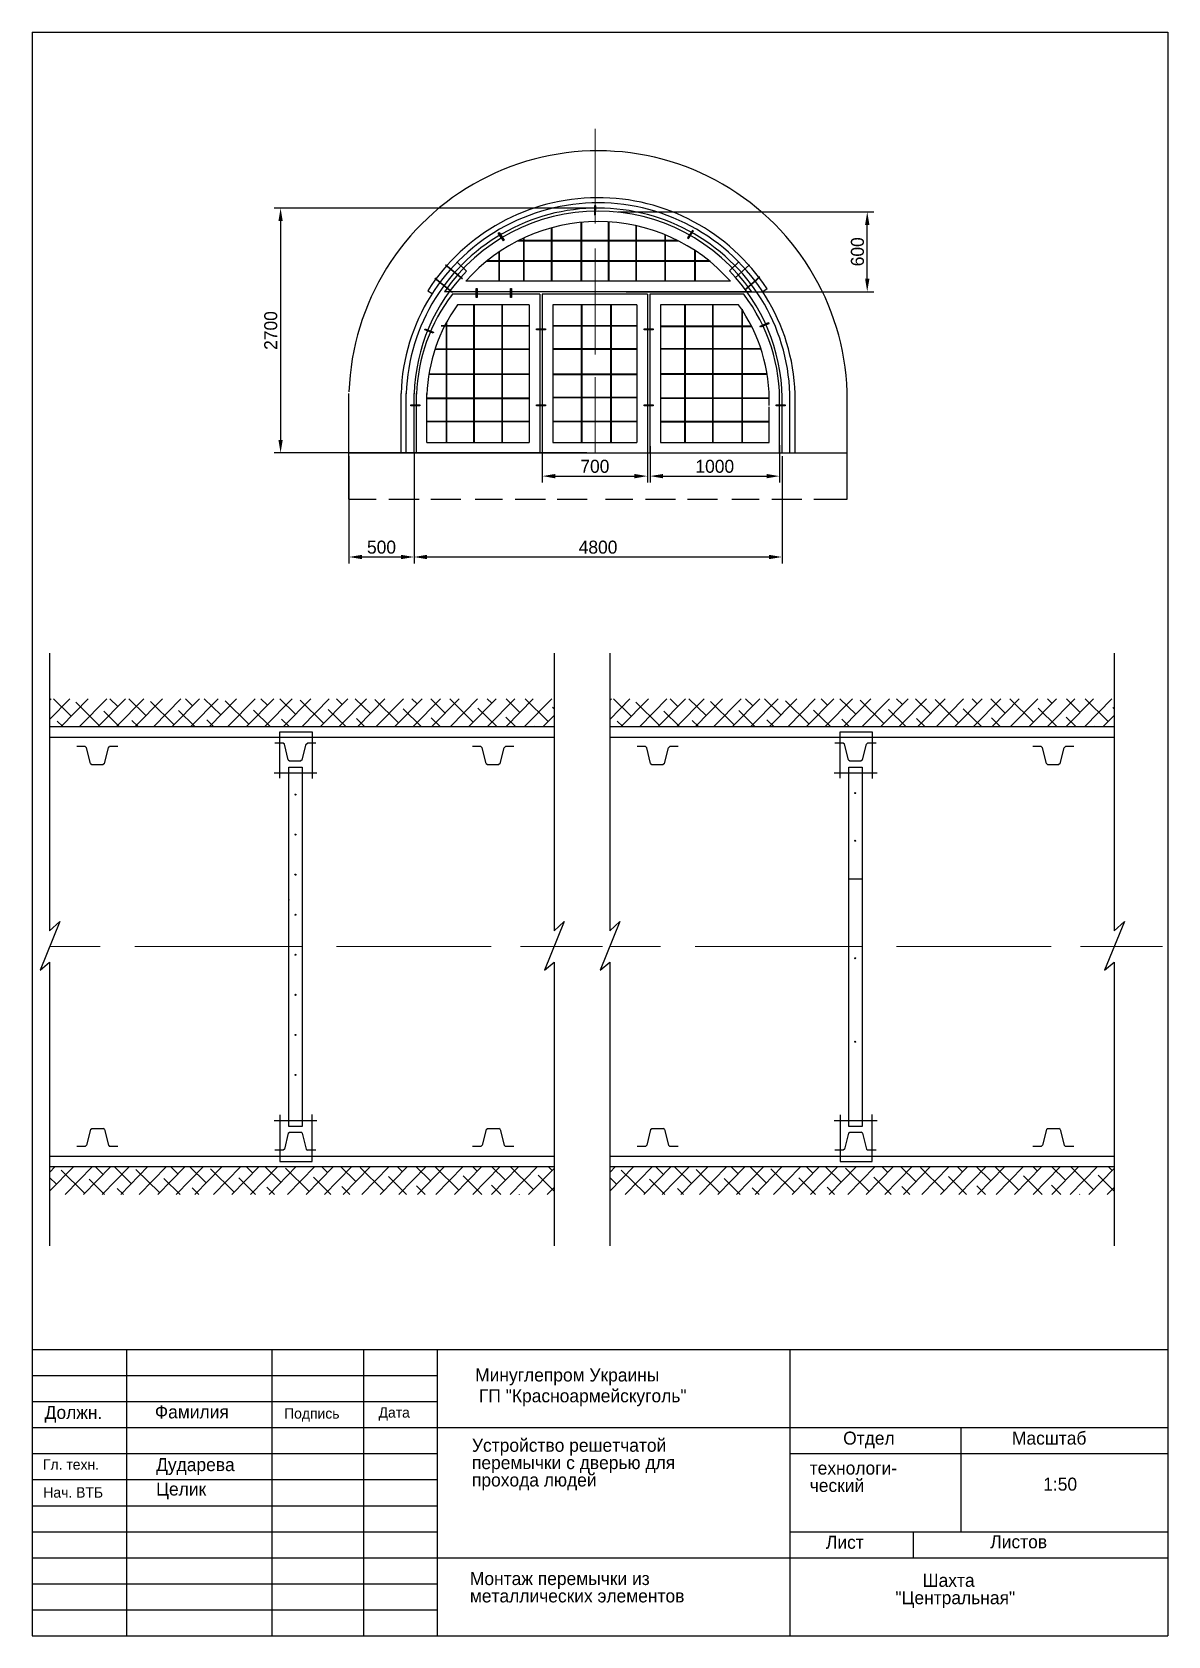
# Model space of a CAD drawing. Header units: millimetres. Extents: x 40 to 258, y -59 to 249.
import ezdxf

# ---------------------------------------------------------------- set-up
doc = ezdxf.new("R2010")
doc.units = ezdxf.units.MM
doc.dimstyles.new('ISO-25', dxfattribs={"dimtxt": 2.5, "dimasz": 2.5, "dimexe": 1.25, "dimexo": 0.625, "dimtad": 1, "dimtxsty": 'Standard', "dimcen": 2.5, "dimadec": 0, "dimazin": 0, "dimtfac": 1, "dimtmove": 0, "dimatfit": 3, "dimfxl": 0, "dimarcsym": 0})
pattern_1 = [(45.5, (-3.801, 0), (-1.811656, 1.78031), []), (135.5, (-3.801, 0), (-5.403622, 1.748963), [6.35, -3.81])]
pattern_2 = [(45.5, (103.7864, 0), (-1.811656, 1.78031), []), (135.5, (103.7864, 0), (-5.403622, 1.748963), [6.35, -3.81])]

# ---------------------------------------------------------------- blocks, each defined once
blk = doc.blocks.new('*D1')
at = {"color": 0, "lineweight": -2}
for p, q in [((137.76, 169.01), (137.76, 162.05)), ((157.95, 169.1), (157.95, 162.05)), ((140.26, 163.3), (155.45, 163.3))]:
    blk.add_line(p, q, dxfattribs=at)
at = {"color": 0}
for points in [[(140.26, 163.71), (140.26, 162.88), (137.76, 163.3)], [(155.45, 163.71), (155.45, 162.88), (157.95, 163.3)]]:
    blk.add_solid(points, dxfattribs=at)
at = {"layer": 'Defpoints', "color": 0}
for p in [(137.76, 169.64), (157.95, 169.73), (157.95, 163.3)]:
    blk.add_point(p, dxfattribs=at)
at = {"color": 0, "insert": (147.86, 165.17), "char_height": 2.5, "attachment_point": 5}
blk.add_mtext('700', dxfattribs=at)
blk = doc.blocks.new('*D2')
at = {"color": 0, "lineweight": -2}
for p, q in [((113.13, 167.84), (113.13, 146.52)), ((183.81, 167.13), (183.81, 146.52)), ((181.31, 147.77), (115.63, 147.77))]:
    blk.add_line(p, q, dxfattribs=at)
at = {"color": 0}
for points in [[(115.63, 148.19), (115.63, 147.36), (113.13, 147.77)], [(181.31, 148.19), (181.31, 147.36), (183.81, 147.77)]]:
    blk.add_solid(points, dxfattribs=at)
at = {"layer": 'Defpoints', "color": 0}
for p in [(113.13, 168.46), (183.81, 167.75), (113.13, 147.77)]:
    blk.add_point(p, dxfattribs=at)
at = {"color": 0, "insert": (148.47, 149.65), "char_height": 2.5, "attachment_point": 5}
blk.add_mtext('4800', dxfattribs=at)
blk = doc.blocks.new('*D3')
at = {"color": 0, "lineweight": -2}
for p, q in [((100.63, 167.13), (100.63, 146.52)), ((113.13, 167.13), (113.13, 146.52)), ((110.63, 147.77), (103.13, 147.77))]:
    blk.add_line(p, q, dxfattribs=at)
at = {"color": 0}
for points in [[(103.13, 148.19), (103.13, 147.36), (100.63, 147.77)], [(110.63, 148.19), (110.63, 147.36), (113.13, 147.77)]]:
    blk.add_solid(points, dxfattribs=at)
at = {"layer": 'Defpoints', "color": 0}
for p in [(100.63, 167.75), (113.13, 167.75), (100.63, 147.77)]:
    blk.add_point(p, dxfattribs=at)
at = {"color": 0, "insert": (106.88, 149.65), "char_height": 2.5, "attachment_point": 5}
blk.add_mtext('500', dxfattribs=at)
blk = doc.blocks.new('*D4')
at = {"color": 0, "lineweight": -2}
for p, q in [((147.29, 214.75), (86.25, 214.75)), ((87.5, 212.25), (87.5, 170.25)), ((146.34, 167.75), (86.25, 167.75))]:
    blk.add_line(p, q, dxfattribs=at)
at = {"color": 0}
for points in [[(87.08, 212.25), (87.91, 212.25), (87.5, 214.75)], [(87.08, 170.25), (87.91, 170.25), (87.5, 167.75)]]:
    blk.add_solid(points, dxfattribs=at)
at = {"layer": 'Defpoints', "color": 0}
for p in [(147.91, 214.75), (87.5, 167.75), (146.96, 167.75)]:
    blk.add_point(p, dxfattribs=at)
at = {"color": 0, "insert": (85.62, 191.25), "char_height": 2.5, "attachment_point": 5, "rotation": 90}
blk.add_mtext('2700', dxfattribs=at)
blk = doc.blocks.new('*D5')
at = {"color": 0, "lineweight": -2}
for p, q in [((158.45, 169.04), (158.45, 162.05)), ((183.33, 169.24), (183.33, 162.05)), ((160.95, 163.3), (180.83, 163.3))]:
    blk.add_line(p, q, dxfattribs=at)
at = {"color": 0}
for points in [[(160.95, 163.71), (160.95, 162.88), (158.45, 163.3)], [(180.83, 163.71), (180.83, 162.88), (183.33, 163.3)]]:
    blk.add_solid(points, dxfattribs=at)
at = {"layer": 'Defpoints', "color": 0}
for p in [(158.45, 169.67), (183.33, 169.87), (183.33, 163.3)]:
    blk.add_point(p, dxfattribs=at)
at = {"color": 0, "insert": (170.89, 165.17), "char_height": 2.5, "attachment_point": 5}
blk.add_mtext('1000', dxfattribs=at)
blk = doc.blocks.new('*D6')
at = {"color": 0, "lineweight": -2}
for p, q in [((152.31, 214.04), (201.42, 214.04)), ((200.17, 201.2), (200.17, 211.54)), ((153.87, 198.7), (201.42, 198.7))]:
    blk.add_line(p, q, dxfattribs=at)
at = {"color": 0}
for points in [[(199.76, 211.54), (200.59, 211.54), (200.17, 214.04)], [(199.76, 201.2), (200.59, 201.2), (200.17, 198.7)]]:
    blk.add_solid(points, dxfattribs=at)
at = {"layer": 'Defpoints', "color": 0}
for p in [(151.68, 214.04), (200.17, 214.04), (153.24, 198.7)]:
    blk.add_point(p, dxfattribs=at)
at = {"color": 0, "insert": (198.3, 206.37), "char_height": 2.5, "attachment_point": 5, "rotation": 90}
blk.add_mtext('600', dxfattribs=at)

msp = doc.modelspace()

# ---------------------------------------------------------------- hatches: boundary and pattern name
for points in [[(147.792, 213.484), (148.001, 213.481), (148.023, 215.212), (147.814, 215.214)], [(129.49, 210.05), (129.317, 209.933), (130.286, 208.499), (130.46, 208.617)], [(165.663, 209.043), (165.836, 208.925), (166.806, 210.359), (166.632, 210.476)], [(125.265, 199.294), (125.043, 199.294), (125.043, 197.56), (125.265, 197.56)], [(131.866, 199.294), (131.643, 199.294), (131.643, 197.56), (131.866, 197.56)], [(116.813, 190.747), (116.893, 190.955), (115.277, 191.582), (115.196, 191.374)], [(138.387, 191.354), (138.387, 191.576), (136.653, 191.576), (136.653, 191.354)], [(159.055, 191.354), (159.055, 191.576), (157.321, 191.576), (157.321, 191.354)], [(181.268, 192.556), (181.185, 192.762), (179.578, 192.11), (179.661, 191.904)], [(114.263, 176.766), (114.263, 176.989), (112.529, 176.989), (112.529, 176.766)], [(138.387, 176.766), (138.387, 176.989), (136.653, 176.989), (136.653, 176.766)], [(159.055, 176.766), (159.055, 176.989), (157.321, 176.989), (157.321, 176.766)], [(184.418, 176.766), (184.418, 176.989), (182.684, 176.989), (182.684, 176.766)]]:
    msp.add_hatch(color=256).paths.add_polyline_path(points)
h = msp.add_hatch()
h.set_pattern_fill('ANSI38', color=256, scale=0.8, angle=0.5, style=0)
h.set_pattern_definition(pattern_1)
h.paths.add_polyline_path([(43.128, 120.548), (43.128, 115.22), (96.503, 115.22), (96.503, 120.548)])
h.paths.add_polyline_path([(96.503, 120.548), (96.503, 115.22), (140.014, 115.22), (140.014, 120.548)])
h = msp.add_hatch()
h.set_pattern_fill('ANSI38', color=256, scale=0.8, angle=0.5, style=0)
h.set_pattern_definition(pattern_2)
h.paths.add_polyline_path([(150.715, 120.548), (150.715, 115.22), (204.09, 115.22), (204.09, 120.548)])
h.paths.add_polyline_path([(204.09, 120.548), (204.09, 115.22), (247.601, 115.22), (247.601, 120.548)])
h = msp.add_hatch()
h.set_pattern_fill('ANSI38', color=256, scale=0.8, angle=0.5, style=0)
h.set_pattern_definition(pattern_1)
h.paths.add_polyline_path([(43.128, 25.419), (43.128, 30.747), (96.503, 30.747), (96.503, 25.419)])
h.paths.add_polyline_path([(96.503, 25.419), (96.503, 30.747), (140.014, 30.747), (140.014, 25.419)])
h = msp.add_hatch()
h.set_pattern_fill('ANSI38', color=256, scale=0.8, angle=0.5, style=0)
h.set_pattern_definition(pattern_2)
h.paths.add_polyline_path([(150.715, 25.419), (150.715, 30.747), (204.09, 30.747), (204.09, 25.419)])
h.paths.add_polyline_path([(204.09, 25.419), (204.09, 30.747), (247.601, 30.747), (247.601, 25.419)])

# ---------------------------------------------------------------- linework, layer by layer
for p, q in [((39.765, 248.545), (257.925, 248.545)), ((39.765, 248.545), (39.765, -59.354)), ((257.925, 248.545), (257.925, -59.354)), ((139.56, 200.701), (139.56, 210.987)), ((139.66, 200.701), (139.66, 211.014)), ((145.238, 200.701), (145.238, 212.025)), ((145.338, 200.701), (145.338, 212.025)), ((150.49, 200.701), (150.49, 212.12)), ((150.59, 200.701), (150.59, 212.114)), ((155.761, 200.701), (155.761, 211.386)), ((155.861, 200.701), (155.861, 211.364)), ((161.332, 200.701), (161.332, 209.642)), ((161.432, 200.701), (161.432, 209.601)), ((129.464, 200.701), (129.464, 206.343)), ((129.564, 200.701), (129.564, 206.411)), ((163.88, 208.422), (132.966, 208.422)), ((163.661, 208.522), (133.162, 208.522)), ((134.2, 200.701), (134.2, 209.026)), ((134.3, 200.701), (134.3, 209.073)), ((167.065, 200.701), (167.065, 206.618)), ((167.165, 200.701), (167.165, 206.552)), ((121.432, 204.396), (123.217, 202.646)), ((169.906, 204.532), (127.035, 204.532)), ((169.783, 204.632), (127.158, 204.632)), ((173.707, 202.68), (175.482, 204.424)), ((173.881, 200.701), (123.061, 200.701)), ((174.851, 201.442), (173.707, 202.68)), ((115.755, 198.867), (116.597, 198.328)), ((177.977, 198.701), (118.964, 198.701)), ((137.263, 198.201), (120.485, 198.201)), ((137.263, 198.201), (137.263, 167.754)), ((137.763, 198.201), (137.763, 167.754)), ((157.947, 198.201), (137.763, 198.201)), ((140.031, 198.201), (137.763, 198.201)), ((157.947, 198.201), (157.947, 167.754)), ((158.447, 198.201), (158.447, 167.754)), ((176.456, 198.201), (158.447, 198.201)), ((180.946, 199.238), (180.11, 198.689)), ((135.263, 196.201), (121.49, 196.201)), ((124.566, 196.201), (124.566, 169.754)), ((124.666, 196.201), (124.666, 169.754)), ((129.984, 196.201), (129.984, 169.754)), ((130.084, 196.201), (130.084, 169.754)), ((135.263, 196.201), (135.263, 169.754)), ((155.947, 196.201), (139.763, 196.201)), ((139.763, 196.201), (139.763, 169.754)), ((145.238, 196.201), (145.238, 169.754)), ((145.338, 196.201), (145.338, 169.754)), ((150.862, 196.201), (150.862, 169.754)), ((150.962, 196.201), (150.962, 169.754)), ((155.947, 196.201), (155.947, 169.754)), ((160.447, 196.201), (160.447, 169.754)), ((175.451, 196.201), (160.447, 196.201)), ((165.105, 196.201), (165.105, 169.754)), ((165.205, 196.201), (165.205, 169.754)), ((170.421, 196.201), (170.421, 169.754)), ((170.521, 196.201), (170.521, 169.754)), ((176.058, 195.326), (176.058, 169.754)), ((176.158, 195.326), (176.158, 169.754)), ((134.577, 192.162), (118.34, 192.162)), ((134.577, 192.062), (118.34, 192.062)), ((135.263, 192.162), (119.026, 192.162)), ((135.263, 192.062), (119.026, 192.062)), ((119.283, 192.841), (119.283, 169.754)), ((119.383, 192.841), (119.383, 169.754)), ((155.947, 192.162), (139.763, 192.162)), ((155.947, 192.062), (139.763, 192.062)), ((177.955, 192.084), (160.447, 192.084)), ((178.006, 191.984), (160.447, 191.984)), ((135.263, 187.701), (117.165, 187.701)), ((135.263, 187.601), (117.165, 187.601)), ((155.947, 187.725), (139.763, 187.725)), ((155.947, 187.625), (139.763, 187.625)), ((179.756, 187.763), (160.447, 187.763)), ((179.789, 187.663), (160.447, 187.663)), ((135.263, 182.898), (115.993, 182.898)), ((135.263, 182.798), (115.993, 182.798)), ((155.947, 182.848), (139.763, 182.848)), ((155.947, 182.748), (139.763, 182.748)), ((180.945, 182.92), (160.447, 182.92)), ((180.961, 182.82), (160.447, 182.82)), ((100.629, 158.888), (100.629, 179.155)), ((110.629, 167.754), (110.629, 179.155)), ((111.629, 167.754), (111.629, 179.155)), ((113.129, 167.754), (113.129, 179.155)), ((113.612, 167.754), (113.612, 179.155)), ((115.612, 169.754), (115.612, 179.155)), ((183.329, 167.754), (183.329, 179.077)), ((135.263, 178.267), (115.612, 178.267)), ((135.263, 178.167), (115.612, 178.167)), ((155.947, 178.411), (139.763, 178.411)), ((155.947, 178.311), (139.763, 178.311)), ((181.348, 178.289), (160.447, 178.289)), ((181.349, 178.189), (160.447, 178.189)), ((181.329, 169.754), (181.329, 176.628)), ((183.813, 167.754), (183.816, 176.766)), ((185.313, 167.754), (185.313, 176.628)), ((186.313, 167.754), (186.313, 176.628)), ((196.313, 158.888), (196.313, 176.628)), ((135.263, 173.807), (115.612, 173.807)), ((135.263, 173.707), (115.612, 173.707)), ((155.947, 173.814), (139.763, 173.814)), ((155.947, 173.714), (139.763, 173.714)), ((181.329, 173.772), (160.447, 173.772)), ((181.329, 173.672), (160.447, 173.672)), ((115.612, 169.754), (135.263, 169.754)), ((139.763, 169.754), (155.947, 169.754)), ((160.447, 169.754), (181.329, 169.754)), ((100.629, 167.754), (196.313, 167.754)), ((100.629, 158.888), (105.851, 158.888)), ((108.277, 158.888), (114.082, 158.888)), ((116.344, 158.888), (122.12, 158.888)), ((124.895, 158.888), (130.116, 158.888)), ((132.543, 158.888), (138.348, 158.888)), ((140.61, 158.888), (146.386, 158.888)), ((149.919, 158.888), (155.141, 158.888)), ((157.567, 158.888), (163.372, 158.888)), ((165.634, 158.888), (171.41, 158.888)), ((174.185, 158.888), (179.407, 158.888)), ((181.833, 158.888), (187.638, 158.888)), ((189.9, 158.888), (195.676, 158.888)), ((195.676, 158.888), (196.313, 158.888)), ((43.128, 129.332), (43.128, 76.019)), ((140.014, 129.332), (140.014, 76.019)), ((150.715, 129.332), (150.715, 76.019)), ((247.601, 129.332), (247.601, 76.019)), ((43.128, 115.22), (140.014, 115.22)), ((150.715, 115.22), (247.601, 115.22)), ((43.128, 113.207), (140.014, 113.207)), ((49.979, 111.362), (48.375, 111.362)), ((50.228, 111.168), (49.979, 111.362)), ((50.985, 108.143), (50.228, 111.168)), ((53.659, 108.143), (54.417, 111.168)), ((54.417, 111.168), (54.665, 111.362)), ((56.269, 111.362), (54.665, 111.362)), ((87.979, 112.049), (86.375, 112.049)), ((88.228, 111.855), (87.979, 112.049)), ((88.985, 108.831), (88.228, 111.855)), ((91.659, 108.831), (92.417, 111.855)), ((92.417, 111.855), (92.665, 112.049)), ((94.269, 112.049), (92.665, 112.049)), ((125.979, 111.362), (124.375, 111.362)), ((126.228, 111.168), (125.979, 111.362)), ((126.985, 108.143), (126.228, 111.168)), ((129.659, 108.143), (130.417, 111.168)), ((130.417, 111.168), (130.665, 111.362)), ((132.269, 111.362), (130.665, 111.362)), ((150.715, 113.207), (247.601, 113.207)), ((157.567, 111.362), (155.962, 111.362)), ((157.815, 111.168), (157.567, 111.362)), ((158.572, 108.143), (157.815, 111.168)), ((161.247, 108.143), (162.004, 111.168)), ((162.004, 111.168), (162.253, 111.362)), ((163.857, 111.362), (162.253, 111.362)), ((195.567, 112.049), (193.962, 112.049)), ((195.815, 111.855), (195.567, 112.049)), ((196.572, 108.831), (195.815, 111.855)), ((199.247, 108.831), (200.004, 111.855)), ((200.004, 111.855), (200.253, 112.049)), ((201.857, 112.049), (200.253, 112.049)), ((233.567, 111.362), (231.962, 111.362)), ((233.815, 111.168), (233.567, 111.362)), ((234.572, 108.143), (233.815, 111.168)), ((237.247, 108.143), (238.004, 111.168)), ((238.004, 111.168), (238.253, 111.362)), ((239.857, 111.362), (238.253, 111.362)), ((50.985, 108.143), (51.234, 107.949)), ((51.234, 107.949), (53.411, 107.949)), ((53.659, 108.143), (53.411, 107.949)), ((88.985, 108.831), (89.234, 108.637)), ((89.234, 108.637), (91.411, 108.637)), ((91.659, 108.831), (91.411, 108.637)), ((126.985, 108.143), (127.234, 107.949)), ((127.234, 107.949), (129.411, 107.949)), ((129.659, 108.143), (129.411, 107.949)), ((158.572, 108.143), (158.821, 107.949)), ((158.821, 107.949), (160.998, 107.949)), ((161.247, 108.143), (160.998, 107.949)), ((196.572, 108.831), (196.821, 108.637)), ((196.821, 108.637), (198.998, 108.637)), ((199.247, 108.831), (198.998, 108.637)), ((234.572, 108.143), (234.821, 107.949)), ((234.821, 107.949), (236.998, 107.949)), ((237.247, 108.143), (236.998, 107.949)), ((86.243, 106.342), (94.459, 106.342)), ((193.83, 106.342), (202.047, 106.342)), ((196.649, 85.963), (199.224, 85.963)), ((45.09, 77.786), (41.299, 68.448)), ((43.128, 76.019), (45.09, 77.786)), ((141.976, 77.786), (138.185, 68.448)), ((140.014, 76.019), (141.976, 77.786)), ((152.678, 77.786), (148.886, 68.448)), ((150.715, 76.019), (152.678, 77.786)), ((249.564, 77.786), (245.772, 68.448)), ((247.601, 76.019), (249.564, 77.786)), ((41.299, 68.448), (43.128, 69.963)), ((43.128, 69.963), (43.128, 15.523)), ((138.185, 68.448), (140.014, 69.963)), ((140.014, 69.963), (140.014, 15.523)), ((148.886, 68.448), (150.715, 69.963)), ((150.715, 69.963), (150.715, 15.523)), ((245.772, 68.448), (247.601, 69.963)), ((247.601, 69.963), (247.601, 15.523)), ((50.985, 37.852), (50.228, 34.828)), ((50.985, 37.852), (51.234, 38.046)), ((51.234, 38.046), (53.411, 38.046)), ((53.659, 37.852), (53.411, 38.046)), ((53.659, 37.852), (54.417, 34.828)), ((86.243, 39.626), (94.459, 39.626)), ((88.985, 37.137), (88.228, 34.113)), ((88.985, 37.137), (89.234, 37.331)), ((89.234, 37.331), (91.411, 37.331)), ((91.659, 37.137), (91.411, 37.331)), ((91.659, 37.137), (92.417, 34.113)), ((126.985, 37.852), (126.228, 34.828)), ((126.985, 37.852), (127.234, 38.046)), ((127.234, 38.046), (129.411, 38.046)), ((129.659, 37.852), (129.411, 38.046)), ((129.659, 37.852), (130.417, 34.828)), ((158.572, 37.852), (157.815, 34.828)), ((158.572, 37.852), (158.821, 38.046)), ((158.821, 38.046), (160.998, 38.046)), ((161.247, 37.852), (160.998, 38.046)), ((161.247, 37.852), (162.004, 34.828)), ((193.83, 39.626), (202.047, 39.626)), ((196.572, 37.137), (195.815, 34.113)), ((196.572, 37.137), (196.821, 37.331)), ((196.821, 37.331), (198.998, 37.331)), ((199.247, 37.137), (198.998, 37.331)), ((199.247, 37.137), (200.004, 34.113)), ((234.572, 37.852), (233.815, 34.828)), ((234.572, 37.852), (234.821, 38.046)), ((234.821, 38.046), (236.998, 38.046)), ((237.247, 37.852), (236.998, 38.046)), ((237.247, 37.852), (238.004, 34.828)), ((49.979, 34.634), (48.375, 34.634)), ((50.228, 34.828), (49.979, 34.634)), ((54.417, 34.828), (54.665, 34.634)), ((56.269, 34.634), (54.665, 34.634)), ((87.979, 33.919), (86.375, 33.919)), ((88.228, 34.113), (87.979, 33.919)), ((92.417, 34.113), (92.665, 33.919)), ((94.269, 33.919), (92.665, 33.919)), ((125.979, 34.634), (124.375, 34.634)), ((126.228, 34.828), (125.979, 34.634)), ((130.417, 34.828), (130.665, 34.634)), ((132.269, 34.634), (130.665, 34.634)), ((157.567, 34.634), (155.962, 34.634)), ((157.815, 34.828), (157.567, 34.634)), ((162.004, 34.828), (162.253, 34.634)), ((163.857, 34.634), (162.253, 34.634)), ((195.567, 33.919), (193.962, 33.919)), ((195.815, 34.113), (195.567, 33.919)), ((200.004, 34.113), (200.253, 33.919)), ((201.857, 33.919), (200.253, 33.919)), ((233.567, 34.634), (231.962, 34.634)), ((233.815, 34.828), (233.567, 34.634)), ((238.004, 34.828), (238.253, 34.634)), ((239.857, 34.634), (238.253, 34.634)), ((43.128, 32.76), (140.014, 32.76)), ((150.715, 32.76), (247.601, 32.76)), ((43.128, 30.747), (140.014, 30.747)), ((150.715, 30.747), (247.601, 30.747)), ((39.765, -4.354), (257.925, -4.354)), ((57.919, -4.354), (57.919, -59.354)), ((85.822, -4.354), (85.822, -59.354)), ((103.412, -4.354), (103.412, -59.354)), ((117.596, -4.354), (117.596, -59.354)), ((185.329, -4.354), (185.329, -59.354)), ((39.765, -9.354), (117.596, -9.354)), ((39.765, -14.354), (117.596, -14.354)), ((39.765, -19.354), (257.925, -19.354)), ((218.16, -19.354), (218.16, -39.354)), ((39.765, -24.354), (117.596, -24.354)), ((185.329, -24.354), (257.925, -24.354)), ((39.765, -29.354), (117.596, -29.354)), ((39.765, -34.354), (117.596, -34.354)), ((39.765, -39.354), (117.596, -39.354)), ((185.329, -39.354), (257.925, -39.354)), ((208.963, -39.354), (208.963, -44.354)), ((39.765, -44.354), (257.925, -44.354)), ((39.765, -49.354), (117.596, -49.354)), ((39.765, -54.354), (117.596, -54.354)), ((39.765, -59.354), (257.925, -59.354))]:
    msp.add_line(p, q)
at = {"lineweight": 5}
for p, q in [((147.914, 211.811), (147.914, 229.967)), ((147.914, 186.661), (147.914, 207.021)), ((147.914, 167.754), (147.914, 182.27)), ((43.128, 72.984), (52.859, 72.984)), ((59.534, 72.984), (91.664, 72.984)), ((98.221, 72.984), (127.925, 72.984)), ((133.555, 72.984), (149.301, 72.984)), ((150.715, 72.984), (160.447, 72.984)), ((167.121, 72.984), (199.251, 72.984)), ((205.809, 72.984), (235.512, 72.984)), ((241.142, 72.984), (256.888, 72.984))]:
    msp.add_line(p, q, dxfattribs=at)
at = {"lineweight": 30}
for p, q in [((119.141, 203.842), (122.454, 201.196)), ((177.535, 203.854), (174.802, 201.398)), ((117.098, 201.272), (120.491, 198.562)), ((179.524, 201.57), (176.845, 199.163))]:
    msp.add_line(p, q, dxfattribs=at)
for points in [[(147.814, 215.214), (147.792, 213.484), (148.001, 213.481), (148.023, 215.212)], [(129.49, 210.05), (130.46, 208.617), (130.286, 208.499), (129.317, 209.933)], [(166.632, 210.476), (165.663, 209.043), (165.836, 208.925), (166.806, 210.359)], [(125.043, 199.294), (125.265, 199.294), (125.265, 197.56), (125.043, 197.56)], [(131.643, 199.294), (131.866, 199.294), (131.866, 197.56), (131.643, 197.56)], [(116.893, 190.955), (116.813, 190.747), (115.196, 191.374), (115.277, 191.582)], [(138.387, 191.576), (138.387, 191.354), (136.653, 191.354), (136.653, 191.576)], [(159.055, 191.576), (159.055, 191.354), (157.321, 191.354), (157.321, 191.576)], [(181.185, 192.762), (181.268, 192.556), (179.661, 191.904), (179.578, 192.11)], [(114.263, 176.989), (114.263, 176.766), (112.529, 176.766), (112.529, 176.989)], [(138.387, 176.989), (138.387, 176.766), (136.653, 176.766), (136.653, 176.989)], [(159.055, 176.989), (159.055, 176.766), (157.321, 176.766), (157.321, 176.989)], [(184.418, 176.989), (184.418, 176.766), (182.684, 176.766), (182.684, 176.989)], [(89.061, 107.411), (91.636, 107.411), (91.636, 38.459), (89.061, 38.459)], [(196.649, 107.411), (199.224, 107.411), (199.224, 38.459), (196.649, 38.459)]]:
    msp.add_lwpolyline(points, close=True)
for points in [[(87.366, 105.297), (87.366, 114.216), (93.55, 114.216), (93.55, 105.234)], [(194.953, 105.297), (194.953, 114.216), (201.138, 114.216), (201.138, 105.234)], [(87.366, 40.67), (87.366, 31.752), (93.55, 31.752), (93.55, 40.734)], [(194.953, 40.67), (194.953, 31.752), (201.138, 31.752), (201.138, 40.734)]]:
    msp.add_lwpolyline(points)
for centre in [(90.357, 102.172), (197.858, 102.457), (197.858, 102.457), (90.357, 94.482), (90.357, 94.482), (197.858, 93.304), (197.858, 93.304), (90.357, 86.792), (90.357, 86.792), (90.357, 79.102), (90.357, 79.102), (90.357, 71.413), (90.357, 71.413), (197.858, 70.744), (197.858, 70.744), (90.357, 63.723), (90.357, 63.723), (90.357, 56.033), (90.357, 56.033), (197.858, 54.712), (197.858, 54.712), (90.357, 48.343), (90.357, 48.343)]:
    msp.add_circle(centre, 0.1)
for centre, radius, start, end in [((148.471, 177.891), 47.863, 358.08761, 178.08761), ((148.471, 177.891), 37.863, 358.08761, 178.08761), ((148.471, 177.891), 38.863, 33.3178, 147.33387), ((148.471, 177.891), 36.863, 358.08761, 178.08761), ((148.471, 178.317), 35.863, 34.63742, 145.36258), ((148.471, 178.317), 33.863, 41.37713, 138.62287), ((148.471, 177.891), 35.363, 135.57199, 178.08761), ((148.471, 177.891), 35.363, 358.08761, 41.7561), ((146.954, 177.891), 33.363, 142.50101, 178.08761), ((149.987, 177.891), 33.363, 358.08761, 37.49899), ((146.954, 177.891), 31.363, 144.28192, 178.08761), ((149.987, 177.891), 31.363, 358.08761, 35.71808)]:
    msp.add_arc(centre, radius, start, end)
msp.add_point((89.061, 81.937))

# ---------------------------------------------------------------- texts
for s, height, p in [('Минуглепром Украины', 2.5, (124.866, -10.509)), ('ГП "Красноармейскуголь"', 2.5, (125.594, -14.505)), ('Должн.', 2.5, (42.187, -17.691)), ('Фамилия', 2.5, (63.359, -17.595)), ('Подпись', 2, (88.173, -17.634)), ('Дата', 2, (106.316, -17.448)), ('Устройство решетчатой', 2.5, (124.252, -23.999)), ('Отдел', 2.5, (195.547, -22.631)), ('Масштаб', 2.5, (227.965, -22.631)), ('Гл. техн.', 2, (41.864, -27.442)), ('Дударева', 2.5, (63.59, -27.715)), ('перемычки с дверью для', 2.5, (124.252, -27.333)), ('технологи-', 2.5, (189.122, -28.378)), ('Целик', 2.5, (63.59, -32.401)), ('прохода людей', 2.5, (124.252, -30.666)), ('ческий', 2.5, (189.122, -31.712)), ('1:50', 2.5, (233.973, -31.464)), ('Нач. ВТБ', 2, (41.934, -32.807)), ('Лист', 2.5, (192.241, -42.625)), ('Листов', 2.5, (223.81, -42.527)), ('Монтаж перемычки из', 2.5, (123.853, -49.587)), ('Шахта', 2.5, (210.812, -49.931)), ('металлических элементов', 2.5, (123.853, -52.92)), ('"Центральная"', 2.5, (205.574, -53.264))]:
    msp.add_text(s, height=height).set_placement(p)

# ---------------------------------------------------------------- dimensions: what is measured, and where the dimension line sits
dim = msp.add_linear_dim(base=(87.498, 167.754), p1=(147.914, 214.75), p2=(146.963, 167.754), angle=90, text='2700', dimstyle='ISO-25')
dim.commit()
dim.dimension.update_dxf_attribs({"geometry": '*D4', "text_midpoint": (85.623, 191.252)})
dim = msp.add_linear_dim(base=(200.172, 214.036), p1=(153.244, 198.701), p2=(151.682, 214.036), angle=90, text='600', dimstyle='ISO-25', override={"dimlunit": 2, "dimtmove": 0})
dim.commit()
dim.dimension.update_dxf_attribs({"geometry": '*D6', "text_midpoint": (198.297, 206.368)})
dim = msp.add_linear_dim(base=(157.947, 163.298), p1=(137.763, 169.637), p2=(157.947, 169.726), text='700', dimstyle='ISO-25', override={"dimtmove": 0})
dim.commit()
dim.dimension.update_dxf_attribs({"geometry": '*D1', "text_midpoint": (147.855, 165.173)})
for base, p1, p2, text, picture, middle in [((183.329, 163.298), (158.447, 169.665), (183.329, 169.866), '1000', '*D5', (170.888, 165.173)), ((100.629, 147.774), (113.129, 167.754), (100.629, 167.754), '500', '*D3', (106.879, 149.649)), ((113.129, 147.774), (183.813, 167.754), (113.129, 168.464), '4800', '*D2', (148.471, 149.649))]:
    dim = msp.add_linear_dim(base=base, p1=p1, p2=p2, text=text, dimstyle='ISO-25')
    dim.commit()
    dim.dimension.update_dxf_attribs({"geometry": picture, "text_midpoint": middle})

doc.saveas('drawing.dxf')
